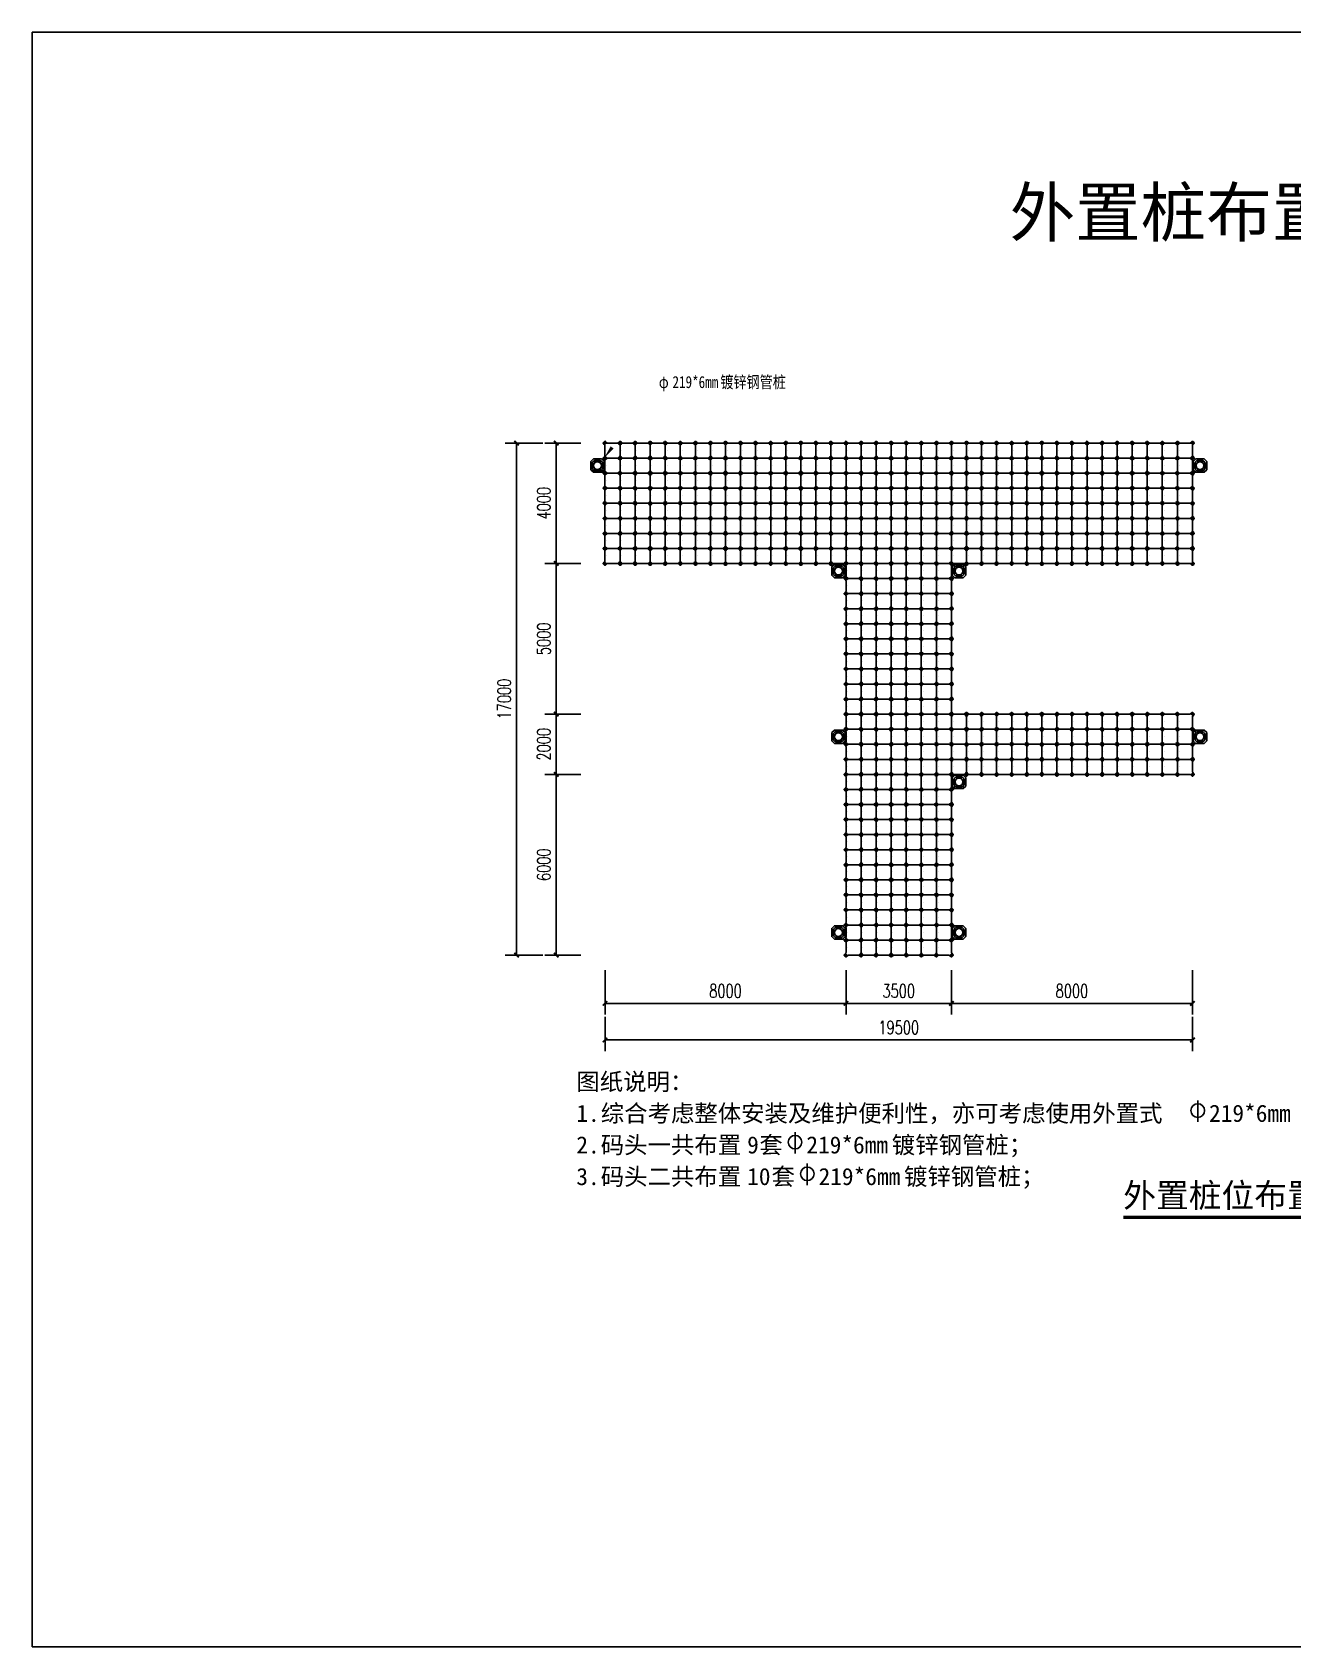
# Model space of a CAD drawing. Extents: x 140753 to 369320, y 91222 to 396627.
# Drawn here: x 244111 to 285950, y 151661 to 205257 of the extents above; entities that cross this region are included whole.
import ezdxf

# ---------------------------------------------------------------- set-up
doc = ezdxf.new("R2010")
doc.units = 0
doc.header["$LTSCALE"] = 1000
for name, color, linetype in [('DIM_SYMB', 3, 'Continuous'), ('PUB_DIM', 3, 'Continuous'), ('PUB_TEXT', 7, 'Continuous'), ('W-_ANTICOLLISION防撞措施', 121, 'Continuous'), ('W-MOUNTING固定方式', 5, 'Continuous'), ('蓝色浮筒', 150, 'Continuous')]:
    doc.layers.add(name, color=color, linetype=linetype)
doc.styles.add('-宋体', font='', dxfattribs={"width": 0.8})
doc.styles.add('_TCH_DIM_T3', font='SIMPLEX.shx', dxfattribs={"width": 0.705882, "bigfont": 'hztxt.shx'})
doc.styles.get("Standard").update_dxf_attribs({"font": ''})
doc.styles.get('-宋体').set_extended_font_data('SimSun')
doc.styles.get('Standard').set_extended_font_data('SimSun')
doc.dimstyles.new('_TCH_ARCH&&150', dxfattribs={"dimtxt": 446.25, "dimasz": 150, "dimexe": 375, "dimexo": 450, "dimgap": 189.375, "dimtad": 1, "dimdec": 0, "dimzin": 0, "dimdsep": 46, "dimtxsty": '_TCH_DIM_T3', "dimblk": 'ARCHTICK', "dimcen": 0.09, "dimclrt": 7, "dimazin": 2, "dimtfac": 1, "dimtdec": 0, "dimtix": 1, "dimtmove": 2, "dimatfit": 3, "dimfxl": 0, "dimtolj": 1, "dimtzin": 0, "dimarcsym": 0})

# ---------------------------------------------------------------- blocks, each defined once
blk = doc.blocks.new('浮筒')
at = {"layer": '蓝色浮筒'}
blk.add_line((441, 238), (441, 238), dxfattribs=at)
for points in [[(0, 417, 0.198912), (-9, 438), (-49, 479, -0.414214), (-49, 521), (-21, 549, -0.414214), (21, 549), (62, 509, 0.198912), (83, 500), (250, 500)], [(500, 417, -0.198912), (509, 438), (549, 479, 0.414214), (549, 521), (521, 549, 0.414214), (479, 549), (438, 509, -0.198912), (417, 500), (250, 500)], [(0, 83, -0.198912), (-9, 62), (-49, 21, 0.414214), (-49, -21), (-21, -49, 0.414214), (21, -49), (62, -9, -0.198912), (83, 0), (250, 0)], [(500, 83, 0.198912), (509, 62), (549, 21, -0.414214), (549, -21), (521, -49, -0.414214), (479, -49), (438, -9, 0.198912), (417, 0), (250, 0)]]:
    blk.add_lwpolyline(points, format="xyb", dxfattribs=at)
for points in [[(0, 417), (0, 83)], [(500, 417), (500, 83)]]:
    blk.add_lwpolyline(points, dxfattribs=at)
for centre, radius, start, end in [((-25, 500), 5, 84.2608, 275.7392), ((-25, 0), 5, 84.2608, 275.7392), ((0, 500), 25, 101.4783, 168.5217), ((0, 500), 25, 191.4783, 258.5217), ((0, 0), 25, 101.4783, 168.5217), ((0, 525), 5, 354.2608, 185.7392), ((0, 475), 5, 174.2608, 5.7392), ((0, 25), 5, 354.2608, 185.7392), ((0, 500), 25, 11.4783, 78.5217), ((0, 500), 25, 281.4783, 348.5217), ((0, 0), 25, 11.4783, 78.5217), ((25, 500), 5, 264.2608, 95.7392), ((25, 0), 5, 264.2608, 95.7392), ((475, 500), 5, 84.2608, 275.7392), ((475, 0), 5, 84.2608, 275.7392), ((500, 500), 25, 101.4783, 168.5217), ((500, 500), 25, 191.4783, 258.5217), ((500, 0), 25, 101.4783, 168.5217), ((500, 525), 5, 354.2608, 185.7392), ((500, 475), 5, 174.2608, 5.7392), ((500, 25), 5, 354.2608, 185.7392), ((500, 500), 25, 11.4783, 78.5217), ((500, 500), 25, 281.4783, 348.5217), ((500, 0), 25, 11.4783, 78.5217), ((525, 500), 5, 264.2608, 95.7392), ((525, 0), 5, 264.2608, 95.7392), ((0, 0), 25, 191.4783, 258.5217), ((0, -25), 5, 174.2608, 5.7392), ((0, 0), 25, 281.4783, 348.5217), ((500, 0), 25, 191.4783, 258.5217), ((500, -25), 5, 174.2608, 5.7392), ((500, 0), 25, 281.4783, 348.5217)]:
    blk.add_arc(centre, radius, start, end, dxfattribs=at)
blk = doc.blocks.new('*U77')
at = {"layer": '蓝色浮筒', "rotation": 180.0000000383531}
blk.add_blockref('浮筒', (250, 250), dxfattribs=at)
blk = doc.blocks.new('*U78')
at = {"layer": 'W-_ANTICOLLISION防撞措施', "color": 0, "linetype": 'ByBlock', "lineweight": -2, "transparency": 16777216}
for p in [(0, 0), (500, 0), (1000, 0), (1500, 0), (2000, 0), (2500, 0), (3000, 0), (3500, 0), (4000, 0), (4500, 0), (5000, 0), (5500, 0), (6000, 0), (6500, 0), (7000, 0), (7500, 0), (8000, 0), (8500, 0), (9000, 0), (9500, 0), (10000, 0), (10500, 0), (11000, 0), (11500, 0), (12000, 0), (12500, 0), (13000, 0), (13500, 0), (14000, 0), (14500, 0), (15000, 0), (15500, 0), (16000, 0), (16500, 0), (17000, 0), (17500, 0), (18000, 0), (18500, 0), (19000, 0), (0, -500), (500, -500), (1000, -500), (1500, -500), (2000, -500), (2500, -500), (3000, -500), (3500, -500), (4000, -500), (4500, -500), (5000, -500), (5500, -500), (6000, -500), (6500, -500), (7000, -500), (7500, -500), (8000, -500), (8500, -500), (9000, -500), (9500, -500), (10000, -500), (10500, -500), (11000, -500), (11500, -500), (12000, -500), (12500, -500), (13000, -500), (13500, -500), (14000, -500), (14500, -500), (15000, -500), (15500, -500), (16000, -500), (16500, -500), (17000, -500), (17500, -500), (18000, -500), (18500, -500), (19000, -500), (0, -1000), (500, -1000), (1000, -1000), (1500, -1000), (2000, -1000), (2500, -1000), (3000, -1000), (3500, -1000), (4000, -1000), (4500, -1000), (5000, -1000), (5500, -1000), (6000, -1000), (6500, -1000), (7000, -1000), (7500, -1000), (8000, -1000), (8500, -1000), (9000, -1000), (9500, -1000), (10000, -1000), (10500, -1000), (11000, -1000), (11500, -1000), (12000, -1000), (12500, -1000), (13000, -1000), (13500, -1000), (14000, -1000), (14500, -1000), (15000, -1000), (15500, -1000), (16000, -1000), (16500, -1000), (17000, -1000), (17500, -1000), (18000, -1000), (18500, -1000), (19000, -1000), (0, -1500), (500, -1500), (1000, -1500), (1500, -1500), (2000, -1500), (2500, -1500), (3000, -1500), (3500, -1500), (4000, -1500), (4500, -1500), (5000, -1500), (5500, -1500), (6000, -1500), (6500, -1500), (7000, -1500), (7500, -1500), (8000, -1500), (8500, -1500), (9000, -1500), (9500, -1500), (10000, -1500), (10500, -1500), (11000, -1500), (11500, -1500), (12000, -1500), (12500, -1500), (13000, -1500), (13500, -1500), (14000, -1500), (14500, -1500), (15000, -1500), (15500, -1500), (16000, -1500), (16500, -1500), (17000, -1500), (17500, -1500), (18000, -1500), (18500, -1500), (19000, -1500), (0, -2000), (500, -2000), (1000, -2000), (1500, -2000), (2000, -2000), (2500, -2000), (3000, -2000), (3500, -2000), (4000, -2000), (4500, -2000), (5000, -2000), (5500, -2000), (6000, -2000), (6500, -2000), (7000, -2000), (7500, -2000), (8000, -2000), (8500, -2000), (9000, -2000), (9500, -2000), (10000, -2000), (10500, -2000), (11000, -2000), (11500, -2000), (12000, -2000), (12500, -2000), (13000, -2000), (13500, -2000), (14000, -2000), (14500, -2000), (15000, -2000), (15500, -2000), (16000, -2000), (16500, -2000), (17000, -2000), (17500, -2000), (18000, -2000), (18500, -2000), (19000, -2000), (0, -2500), (500, -2500), (1000, -2500), (1500, -2500), (2000, -2500), (2500, -2500), (3000, -2500), (3500, -2500), (4000, -2500), (4500, -2500), (5000, -2500), (5500, -2500), (6000, -2500), (6500, -2500), (7000, -2500), (7500, -2500), (8000, -2500), (8500, -2500), (9000, -2500), (9500, -2500), (10000, -2500), (10500, -2500), (11000, -2500), (11500, -2500), (12000, -2500), (12500, -2500), (13000, -2500), (13500, -2500), (14000, -2500), (14500, -2500), (15000, -2500), (15500, -2500), (16000, -2500), (16500, -2500), (17000, -2500), (17500, -2500), (18000, -2500), (18500, -2500), (19000, -2500), (0, -3000), (0, -3500), (500, -3000), (500, -3500), (1000, -3000), (1000, -3500), (1500, -3000), (1500, -3500), (2000, -3000), (2000, -3500), (2500, -3000), (2500, -3500), (3000, -3000), (3000, -3500), (3500, -3000), (3500, -3500), (4000, -3000), (4000, -3500), (4500, -3000), (4500, -3500), (5000, -3000), (5000, -3500), (5500, -3000), (5500, -3500), (6000, -3000), (6000, -3500), (6500, -3000), (6500, -3500), (7000, -3000), (7000, -3500), (7500, -3000), (7500, -3500), (8000, -3000), (8000, -3500), (8500, -3000), (8500, -3500), (9000, -3000), (9000, -3500), (9500, -3000), (9500, -3500), (10000, -3000), (10000, -3500), (10500, -3000), (10500, -3500), (11000, -3000), (11000, -3500), (11500, -3000), (11500, -3500), (12000, -3000), (12000, -3500), (12500, -3000), (12500, -3500), (13000, -3000), (13000, -3500), (13500, -3000), (13500, -3500), (14000, -3000), (14000, -3500), (14500, -3000), (14500, -3500), (15000, -3000), (15000, -3500), (15500, -3000), (15500, -3500), (16000, -3000), (16000, -3500), (16500, -3000), (16500, -3500), (17000, -3000), (17000, -3500), (17500, -3000), (17500, -3500), (18000, -3000), (18000, -3500), (18500, -3000), (18500, -3500), (19000, -3000), (19000, -3500)]:
    blk.add_blockref('*U77', p, dxfattribs=at)
blk = doc.blocks.new('*U73')
at = {"layer": '蓝色浮筒', "rotation": 180.0000000383531}
blk.add_blockref('浮筒', (250, 250), dxfattribs=at)
blk = doc.blocks.new('*U74')
at = {"layer": 'W-_ANTICOLLISION防撞措施', "color": 0, "linetype": 'ByBlock', "lineweight": -2, "transparency": 16777216}
for p in [(0, 0), (500, 0), (1000, 0), (1500, 0), (2000, 0), (2500, 0), (3000, 0), (0, -500), (500, -500), (1000, -500), (1500, -500), (2000, -500), (2500, -500), (3000, -500), (0, -1000), (500, -1000), (1000, -1000), (1500, -1000), (2000, -1000), (2500, -1000), (3000, -1000), (0, -1500), (500, -1500), (1000, -1500), (1500, -1500), (2000, -1500), (2500, -1500), (3000, -1500), (0, -2000), (500, -2000), (1000, -2000), (1500, -2000), (2000, -2000), (2500, -2000), (3000, -2000), (0, -2500), (500, -2500), (1000, -2500), (1500, -2500), (2000, -2500), (2500, -2500), (3000, -2500), (0, -3000), (0, -3500), (500, -3000), (500, -3500), (1000, -3000), (1000, -3500), (1500, -3000), (1500, -3500), (2000, -3000), (2000, -3500), (2500, -3000), (2500, -3500), (3000, -3000), (3000, -3500), (0, -4000), (500, -4000), (1000, -4000), (1500, -4000), (2000, -4000), (2500, -4000), (3000, -4000), (0, -4500), (500, -4500), (1000, -4500), (1500, -4500), (2000, -4500), (2500, -4500), (3000, -4500), (0, -5000), (500, -5000), (1000, -5000), (1500, -5000), (2000, -5000), (2500, -5000), (3000, -5000), (0, -5500), (500, -5500), (1000, -5500), (1500, -5500), (2000, -5500), (2500, -5500), (3000, -5500), (0, -6000), (500, -6000), (1000, -6000), (1500, -6000), (2000, -6000), (2500, -6000), (3000, -6000), (0, -6500), (500, -6500), (1000, -6500), (1500, -6500), (2000, -6500), (2500, -6500), (3000, -6500), (0, -7000), (500, -7000), (1000, -7000), (1500, -7000), (2000, -7000), (2500, -7000), (3000, -7000), (0, -7500), (500, -7500), (1000, -7500), (1500, -7500), (2000, -7500), (2500, -7500), (3000, -7500), (0, -8000), (500, -8000), (1000, -8000), (1500, -8000), (2000, -8000), (2500, -8000), (3000, -8000), (0, -8500), (500, -8500), (1000, -8500), (1500, -8500), (2000, -8500), (2500, -8500), (3000, -8500), (0, -9000), (500, -9000), (1000, -9000), (1500, -9000), (2000, -9000), (2500, -9000), (3000, -9000), (0, -9500), (500, -9500), (1000, -9500), (1500, -9500), (2000, -9500), (2500, -9500), (3000, -9500), (0, -10000), (500, -10000), (1000, -10000), (1500, -10000), (2000, -10000), (2500, -10000), (3000, -10000), (0, -10500), (0, -11000), (500, -10500), (500, -11000), (1000, -10500), (1000, -11000), (1500, -10500), (1500, -11000), (2000, -10500), (2000, -11000), (2500, -10500), (2500, -11000), (3000, -10500), (3000, -11000), (0, -11500), (500, -11500), (1000, -11500), (1500, -11500), (2000, -11500), (2500, -11500), (3000, -11500), (0, -12000), (500, -12000), (1000, -12000), (1500, -12000), (2000, -12000), (2500, -12000), (3000, -12000), (0, -12500), (500, -12500), (1000, -12500), (1500, -12500), (2000, -12500), (2500, -12500), (3000, -12500)]:
    blk.add_blockref('*U73', p, dxfattribs=at)
blk = doc.blocks.new('*U75')
at = {"layer": '蓝色浮筒', "rotation": 180.0000000383531}
blk.add_blockref('浮筒', (250, 250), dxfattribs=at)
blk = doc.blocks.new('*U76')
at = {"layer": 'W-_ANTICOLLISION防撞措施', "color": 0, "linetype": 'ByBlock', "lineweight": -2, "transparency": 16777216}
for p in [(0, 0), (500, 0), (1000, 0), (1500, 0), (2000, 0), (2500, 0), (3000, 0), (3500, 0), (4000, 0), (4500, 0), (5000, 0), (5500, 0), (6000, 0), (6500, 0), (7000, 0), (7500, 0), (0, -500), (500, -500), (1000, -500), (1500, -500), (2000, -500), (2500, -500), (3000, -500), (3500, -500), (4000, -500), (4500, -500), (5000, -500), (5500, -500), (6000, -500), (6500, -500), (7000, -500), (7500, -500), (0, -1000), (500, -1000), (1000, -1000), (1500, -1000), (2000, -1000), (2500, -1000), (3000, -1000), (3500, -1000), (4000, -1000), (4500, -1000), (5000, -1000), (5500, -1000), (6000, -1000), (6500, -1000), (7000, -1000), (7500, -1000), (0, -1500), (500, -1500), (1000, -1500), (1500, -1500), (2000, -1500), (2500, -1500), (3000, -1500), (3500, -1500), (4000, -1500), (4500, -1500), (5000, -1500), (5500, -1500), (6000, -1500), (6500, -1500), (7000, -1500), (7500, -1500)]:
    blk.add_blockref('*U75', p, dxfattribs=at)
blk = doc.blocks.new('*U37')
at = {"color": 8, "linetype": 'Continuous', "lineweight": 15}
for p, q in [((-1, 2), (-2, 1)), ((0, 1), (0, -1)), ((-1, -2), (-2, -1))]:
    blk.add_line(p, q, dxfattribs=at)
at = {"color": 7, "linetype": 'Continuous', "lineweight": 15}
for p, q in [((16, 1), (0, 1)), ((0, 0), (19, 0)), ((16, 1), (16, 0)), ((19, -1), (19, 0)), ((0, -1), (19, -1))]:
    blk.add_line(p, q, dxfattribs=at)
for centre, radius, start, end in [((-3, 0), 2.9, 41.3178, 318.6822), ((-3, 0), 1.45, 41.3178, 318.6822), ((0, 3), 2.82, 221.3178, 270), ((0, -3), 2.82, 90, 138.6822), ((0, 3), 1.37, 221.3178, 270), ((0, -3), 1.37, 90, 138.6822)]:
    blk.add_arc(centre, radius, start, end, dxfattribs=at)
blk = doc.blocks.new('*U39')
blk.add_lwpolyline([(-12, 0), (-12, 2.5), (12, 2.5), (12, 0)], close=True)
blk = doc.blocks.new('无头销轴_B型_D12X150')
at = {"color": 0}
for p, q in [((-72, 6), (-72, -6)), ((72, 6), (72, -6))]:
    blk.add_line(p, q, dxfattribs=at)
blk.add_lwpolyline([(-75, 4), (-75, -4), (-72, -6), (72, -6), (75, -4), (75, 4), (72, 6), (-72, 6)], close=True, dxfattribs=at)
for centre in [(-70, 0), (70, 0)]:
    blk.add_circle(centre, 1.6, dxfattribs=at)
blk = doc.blocks.new('asdffsdsgdfg')
at = {"layer": 'W-MOUNTING固定方式', "color": 0}
for p, q in [((43108, -2622), (43108, -2815)), ((43109, -2673), (43112, -2671)), ((43109, -2764), (43109, -2673)), ((43112, -2671), (43112, -2766)), ((43112, -2671), (43186, -2671)), ((43186, -2766), (43186, -2671)), ((43186, -2671), (43189, -2673)), ((43189, -2673), (43189, -2764)), ((43285, -2497), (43283, -2500)), ((43378, -2500), (43283, -2500)), ((43283, -2574), (43283, -2500)), ((43283, -2574), (43378, -2574)), ((43283, -2574), (43285, -2577)), ((43285, -2497), (43376, -2497)), ((43376, -2577), (43285, -2577)), ((43376, -2497), (43378, -2500)), ((43378, -2574), (43376, -2577)), ((43378, -2500), (43378, -2574)), ((43475, -2671), (43472, -2673)), ((43472, -2764), (43472, -2673)), ((43475, -2671), (43475, -2766)), ((43475, -2671), (43549, -2671)), ((43549, -2766), (43549, -2671)), ((43552, -2674), (43549, -2671)), ((43552, -2674), (43552, -2764)), ((43109, -2764), (43112, -2766)), ((43186, -2766), (43112, -2766)), ((43186, -2766), (43189, -2764)), ((43283, -2863), (43285, -2860)), ((43378, -2863), (43283, -2863)), ((43283, -2937), (43283, -2863)), ((43283, -2937), (43378, -2937)), ((43285, -2940), (43283, -2937)), ((43285, -2860), (43376, -2860)), ((43375, -2940), (43285, -2940)), ((43375, -2940), (43378, -2937)), ((43378, -2863), (43376, -2860)), ((43378, -2863), (43378, -2937)), ((43475, -2766), (43472, -2764)), ((43549, -2766), (43475, -2766)), ((43552, -2764), (43549, -2766))]:
    blk.add_line(p, q, dxfattribs=at)
at = {"layer": 'W-MOUNTING固定方式'}
for points in [[(43194, -2941), (43467, -2941), (43553, -2856), (43553, -2582), (43467, -2496), (43194, -2496), (43108, -2582), (43108, -2856)], [(43219, -2881), (43442, -2881), (43493, -2831), (43493, -2607), (43442, -2556), (43219, -2556), (43168, -2607), (43168, -2831)]]:
    blk.add_lwpolyline(points, close=True, dxfattribs=at)
at = {"layer": 'W-MOUNTING固定方式', "color": 0}
for points in [[(43108, -2669), (43149, -2669), (43169, -2669), (43169, -2660), (43149, -2660), (43108, -2660)], [(43272, -2496), (43272, -2537), (43272, -2557), (43281, -2557), (43281, -2537), (43281, -2496)], [(43380, -2496), (43380, -2537), (43380, -2557), (43389, -2557), (43389, -2537), (43389, -2496)], [(43553, -2660), (43512, -2660), (43492, -2660), (43492, -2669), (43512, -2669), (43553, -2669)], [(43108, -2777), (43149, -2777), (43169, -2777), (43169, -2768), (43149, -2768), (43108, -2768)], [(43281, -2941), (43281, -2900), (43281, -2880), (43272, -2880), (43272, -2900), (43272, -2941)], [(43389, -2941), (43389, -2900), (43389, -2880), (43380, -2880), (43380, -2900), (43380, -2941)], [(43553, -2768), (43512, -2768), (43492, -2768), (43492, -2777), (43512, -2777), (43553, -2777)]]:
    blk.add_lwpolyline(points, dxfattribs=at)
at = {"layer": 'W-MOUNTING固定方式', "color": 6}
for points in [[(43538, -2568), (43609, -2497, 0.414214), (43609, -2441), (43609, -2441, 0.414214), (43552, -2441), (43482, -2511)], [(43538, -2870), (43609, -2941, -0.414214), (43609, -2997), (43609, -2997, -0.414214), (43552, -2997), (43482, -2927)]]:
    blk.add_lwpolyline(points, format="xyb", dxfattribs=at)
at = {"layer": 'W-MOUNTING固定方式'}
for radius in [136, 130]:
    blk.add_circle((43330, -2719), radius, dxfattribs=at)
at = {"layer": 'W-MOUNTING固定方式', "color": 5}
for centre in [(43580, -2469), (43580, -2969)]:
    blk.add_circle(centre, 7, dxfattribs=at)
at = {"layer": 'W-MOUNTING固定方式', "color": 0, "xscale": -1}
for name, p, rotation in [('*U37', (43143, -2649), 180), ('*U39', (43389, -2537), 270.0000000000001), ('*U37', (43400, -2531), 90.00000000000007), ('*U37', (43261, -2906), 270), ('*U39', (43272, -2900), 90), ('*U39', (43512, -2777), 180)]:
    blk.add_blockref(name, p, dxfattribs=dict(at, rotation=rotation))
for name, p in [('*U39', (43149, -2660)), ('*U37', (43518, -2788))]:
    blk.add_blockref(name, p, dxfattribs=at)
at = {"layer": 'W-MOUNTING固定方式', "color": 0}
for name, p, rotation in [('无头销轴_B型_D12X150', (43149, -2719), 90), ('*U37', (43261, -2531), 270.0000000000001), ('*U39', (43272, -2537), 90.00000000000004), ('*U37', (43518, -2649), 180), ('无头销轴_B型_D12X150', (43512, -2719), 270), ('*U39', (43149, -2777), 180), ('无头销轴_B型_D12X150', (43330, -2900), 180), ('*U39', (43389, -2900), 270), ('*U37', (43400, -2906), 90.00000000000001)]:
    blk.add_blockref(name, p, dxfattribs=dict(at, rotation=rotation))
for name, p in [('无头销轴_B型_D12X150', (43330, -2537)), ('*U39', (43512, -2660)), ('*U37', (43143, -2788))]:
    blk.add_blockref(name, p, dxfattribs=at)
blk = doc.blocks.new('asdfsdfgsgf')
at = {"layer": 'W-MOUNTING固定方式', "color": 0}
for p, q in [((444809, 259595), (444809, 259402)), ((444810, 259544), (444813, 259546)), ((444810, 259454), (444810, 259544)), ((444810, 259454), (444813, 259451)), ((444813, 259546), (444813, 259451)), ((444813, 259546), (444887, 259546)), ((444887, 259451), (444813, 259451)), ((444887, 259451), (444887, 259546)), ((444887, 259546), (444890, 259544)), ((444887, 259451), (444890, 259453)), ((444890, 259544), (444890, 259453)), ((444986, 259720), (444984, 259717)), ((445079, 259717), (444984, 259717)), ((444984, 259643), (444984, 259717)), ((444984, 259643), (445079, 259643)), ((444984, 259643), (444986, 259640)), ((444986, 259720), (445077, 259720)), ((445077, 259640), (444986, 259640)), ((445077, 259720), (445079, 259717)), ((445079, 259643), (445077, 259640)), ((445079, 259717), (445079, 259643)), ((445176, 259546), (445173, 259544)), ((445173, 259453), (445173, 259544)), ((445176, 259451), (445173, 259453)), ((445176, 259546), (445176, 259451)), ((445176, 259546), (445250, 259546)), ((445250, 259451), (445176, 259451)), ((445250, 259451), (445250, 259546)), ((445253, 259544), (445250, 259546)), ((445253, 259453), (445250, 259451)), ((445253, 259544), (445253, 259453)), ((444984, 259354), (444986, 259357)), ((445079, 259354), (444984, 259354)), ((444984, 259280), (444984, 259354)), ((444984, 259280), (445079, 259280)), ((444986, 259277), (444984, 259280)), ((444986, 259357), (445077, 259357)), ((445076, 259277), (444986, 259277)), ((445076, 259277), (445079, 259280)), ((445079, 259354), (445077, 259357)), ((445079, 259354), (445079, 259280))]:
    blk.add_line(p, q, dxfattribs=at)
at = {"layer": 'W-MOUNTING固定方式', "color": 6}
for points in [[(444823, 259650), (444753, 259721, -0.414214), (444753, 259777), (444753, 259777, -0.414214), (444809, 259777), (444880, 259707)], [(445239, 259650), (445309, 259721, 0.414214), (445309, 259777), (445309, 259777, 0.414214), (445253, 259777), (445183, 259707)], [(445239, 259348), (445309, 259277, -0.414214), (445309, 259221), (445309, 259221, -0.414214), (445253, 259221), (445183, 259291)]]:
    blk.add_lwpolyline(points, format="xyb", dxfattribs=at)
at = {"layer": 'W-MOUNTING固定方式'}
for points in [[(444895, 259276), (445168, 259276), (445254, 259362), (445254, 259636), (445168, 259721), (444895, 259721), (444809, 259636), (444809, 259362)], [(444919, 259336), (445143, 259336), (445194, 259387), (445194, 259611), (445143, 259661), (444919, 259661), (444869, 259611), (444869, 259387)]]:
    blk.add_lwpolyline(points, close=True, dxfattribs=at)
at = {"layer": 'W-MOUNTING固定方式', "color": 0}
for points in [[(444809, 259548), (444850, 259548), (444870, 259548), (444870, 259557), (444850, 259557), (444809, 259557)], [(444809, 259440), (444850, 259440), (444870, 259440), (444870, 259449), (444850, 259449), (444809, 259449)], [(444973, 259721), (444973, 259680), (444973, 259660), (444982, 259660), (444982, 259680), (444982, 259721)], [(445081, 259721), (445081, 259680), (445081, 259660), (445090, 259660), (445090, 259680), (445090, 259721)], [(445254, 259557), (445213, 259557), (445193, 259557), (445193, 259548), (445213, 259548), (445254, 259548)], [(445254, 259449), (445213, 259449), (445193, 259449), (445193, 259440), (445213, 259440), (445254, 259440)], [(444982, 259276), (444982, 259317), (444982, 259337), (444973, 259337), (444973, 259317), (444973, 259276)], [(445090, 259276), (445090, 259317), (445090, 259337), (445081, 259337), (445081, 259317), (445081, 259276)]]:
    blk.add_lwpolyline(points, dxfattribs=at)
at = {"layer": 'W-MOUNTING固定方式', "color": 5}
for centre in [(444781, 259749), (445281, 259749), (445281, 259249)]:
    blk.add_circle(centre, 7, dxfattribs=at)
at = {"layer": 'W-MOUNTING固定方式'}
for radius in [136, 130]:
    blk.add_circle((445031, 259499), radius, dxfattribs=at)
at = {"layer": 'W-MOUNTING固定方式', "color": 0, "xscale": -1}
for name, p, rotation in [('*U37', (444844, 259568), 180), ('*U39', (445090, 259680), 270.0000000000001), ('*U37', (445101, 259686), 90.00000000000007), ('*U39', (445213, 259440), 180), ('*U37', (444962, 259311), 270), ('*U39', (444973, 259317), 90)]:
    blk.add_blockref(name, p, dxfattribs=dict(at, rotation=rotation))
for name, p in [('*U39', (444850, 259557)), ('*U37', (445219, 259429))]:
    blk.add_blockref(name, p, dxfattribs=at)
at = {"layer": 'W-MOUNTING固定方式', "color": 0}
for name, p, rotation in [('*U39', (444850, 259440), 180), ('无头销轴_B型_D12X150', (444850, 259499), 90), ('*U37', (444962, 259686), 270.0000000000001), ('*U39', (444973, 259680), 90.00000000000004), ('*U37', (445219, 259568), 180), ('无头销轴_B型_D12X150', (445213, 259499), 270), ('无头销轴_B型_D12X150', (445031, 259317), 180), ('*U39', (445090, 259317), 270), ('*U37', (445101, 259311), 90.00000000000001)]:
    blk.add_blockref(name, p, dxfattribs=dict(at, rotation=rotation))
for name, p in [('*U37', (444844, 259429)), ('无头销轴_B型_D12X150', (445031, 259680)), ('*U39', (445213, 259557))]:
    blk.add_blockref(name, p, dxfattribs=at)
blk = doc.blocks.new('_ArchTick')
at = {"color": 0, "linetype": 'ByBlock', "const_width": 0.4}
blk.add_lwpolyline([(-0.5, -0.5), (0.5, 0.5)], dxfattribs=at)
blk = doc.blocks.new('*D86')
at = {"layer": 'Defpoints', "color": 0, "transparency": 16777216}
for p in [(263122, 173020), (282622, 173020), (282622, 171804)]:
    blk.add_point(p, dxfattribs=at)
at = {"layer": 'PUB_DIM', "color": 0, "lineweight": -2, "transparency": 16777216}
for p, q in [((263122, 172570), (263122, 171429)), ((282622, 172570), (282622, 171429)), ((263122, 171804), (282622, 171804))]:
    blk.add_line(p, q, dxfattribs=at)
at = {"layer": 'PUB_DIM', "color": 0, "lineweight": -2, "transparency": 16777216, "xscale": 150, "yscale": 150, "zscale": 150, "rotation": 180}
blk.add_blockref('_ArchTick', (263122, 171804), dxfattribs=at)
at = {"layer": 'PUB_DIM', "color": 0, "lineweight": -2, "transparency": 16777216, "xscale": 150, "yscale": 150, "zscale": 150}
blk.add_blockref('_ArchTick', (282622, 171804), dxfattribs=at)
at = {"layer": 'PUB_DIM', "color": 7, "transparency": 16777216, "insert": (272872, 172216), "char_height": 446.2, "attachment_point": 5, "style": '_TCH_DIM_T3'}
blk.add_mtext('\\A1;19500', dxfattribs=at)
blk = doc.blocks.new('*D87')
at = {"layer": 'Defpoints', "color": 0, "transparency": 16777216}
for p in [(260188, 191621), (261504, 191621), (261504, 174621)]:
    blk.add_point(p, dxfattribs=at)
at = {"layer": 'PUB_DIM', "color": 0, "lineweight": -2, "transparency": 16777216}
for p, q in [((261054, 191621), (259813, 191621)), ((260188, 174621), (260188, 191621)), ((261054, 174621), (259813, 174621))]:
    blk.add_line(p, q, dxfattribs=at)
at = {"layer": 'PUB_DIM', "color": 0, "lineweight": -2, "transparency": 16777216, "xscale": 150, "yscale": 150, "zscale": 150}
for p, rotation in [((260188, 191621), 90), ((260188, 174621), 270)]:
    blk.add_blockref('_ArchTick', p, dxfattribs=dict(at, rotation=rotation))
at = {"layer": 'PUB_DIM', "color": 7, "transparency": 16777216, "insert": (259775, 183121), "char_height": 446.2, "attachment_point": 5, "rotation": 90, "style": '_TCH_DIM_T3'}
blk.add_mtext('\\A1;17000', dxfattribs=at)
blk = doc.blocks.new('*D88')
at = {"layer": 'Defpoints', "color": 0, "transparency": 16777216}
for p in [(261504, 191621), (262774, 191621), (262774, 187621)]:
    blk.add_point(p, dxfattribs=at)
at = {"layer": 'PUB_DIM', "color": 0, "lineweight": -2, "transparency": 16777216}
for p, q in [((262324, 191621), (261129, 191621)), ((261504, 187621), (261504, 191621)), ((262324, 187621), (261129, 187621))]:
    blk.add_line(p, q, dxfattribs=at)
at = {"layer": 'PUB_DIM', "color": 0, "lineweight": -2, "transparency": 16777216, "xscale": 150, "yscale": 150, "zscale": 150}
for p, rotation in [((261504, 191621), 90), ((261504, 187621), 270)]:
    blk.add_blockref('_ArchTick', p, dxfattribs=dict(at, rotation=rotation))
at = {"layer": 'PUB_DIM', "color": 7, "transparency": 16777216, "insert": (261091, 189621), "char_height": 446.2, "attachment_point": 5, "rotation": 90, "style": '_TCH_DIM_T3'}
blk.add_mtext('\\A1;4000', dxfattribs=at)
blk = doc.blocks.new('*D89')
at = {"layer": 'Defpoints', "color": 0, "transparency": 16777216}
for p in [(261504, 187621), (262774, 187621), (262774, 182621)]:
    blk.add_point(p, dxfattribs=at)
at = {"layer": 'PUB_DIM', "color": 0, "lineweight": -2, "transparency": 16777216}
for p, q in [((262324, 187621), (261129, 187621)), ((261504, 182621), (261504, 187621)), ((262324, 182621), (261129, 182621))]:
    blk.add_line(p, q, dxfattribs=at)
at = {"layer": 'PUB_DIM', "color": 0, "lineweight": -2, "transparency": 16777216, "xscale": 150, "yscale": 150, "zscale": 150}
for p, rotation in [((261504, 187621), 90), ((261504, 182621), 270)]:
    blk.add_blockref('_ArchTick', p, dxfattribs=dict(at, rotation=rotation))
at = {"layer": 'PUB_DIM', "color": 7, "transparency": 16777216, "insert": (261091, 185121), "char_height": 446.2, "attachment_point": 5, "rotation": 90, "style": '_TCH_DIM_T3'}
blk.add_mtext('\\A1;5000', dxfattribs=at)
blk = doc.blocks.new('*D90')
at = {"layer": 'Defpoints', "color": 0, "transparency": 16777216}
for p in [(261504, 182621), (262774, 182621), (262774, 180621)]:
    blk.add_point(p, dxfattribs=at)
at = {"layer": 'PUB_DIM', "color": 0, "lineweight": -2, "transparency": 16777216}
for p, q in [((262324, 182621), (261129, 182621)), ((261504, 180621), (261504, 182621)), ((262324, 180621), (261129, 180621))]:
    blk.add_line(p, q, dxfattribs=at)
at = {"layer": 'PUB_DIM', "color": 0, "lineweight": -2, "transparency": 16777216, "xscale": 150, "yscale": 150, "zscale": 150}
for p, rotation in [((261504, 182621), 90), ((261504, 180621), 270)]:
    blk.add_blockref('_ArchTick', p, dxfattribs=dict(at, rotation=rotation))
at = {"layer": 'PUB_DIM', "color": 7, "transparency": 16777216, "insert": (261091, 181621), "char_height": 446.2, "attachment_point": 5, "rotation": 90, "style": '_TCH_DIM_T3'}
blk.add_mtext('\\A1;2000', dxfattribs=at)
blk = doc.blocks.new('*D91')
at = {"layer": 'Defpoints', "color": 0, "transparency": 16777216}
for p in [(261504, 180621), (262774, 180621), (262774, 174621)]:
    blk.add_point(p, dxfattribs=at)
at = {"layer": 'PUB_DIM', "color": 0, "lineweight": -2, "transparency": 16777216}
for p, q in [((262324, 180621), (261129, 180621)), ((261504, 174621), (261504, 180621)), ((262324, 174621), (261129, 174621))]:
    blk.add_line(p, q, dxfattribs=at)
at = {"layer": 'PUB_DIM', "color": 0, "lineweight": -2, "transparency": 16777216, "xscale": 150, "yscale": 150, "zscale": 150}
for p, rotation in [((261504, 180621), 90), ((261504, 174621), 270)]:
    blk.add_blockref('_ArchTick', p, dxfattribs=dict(at, rotation=rotation))
at = {"layer": 'PUB_DIM', "color": 7, "transparency": 16777216, "insert": (261091, 177621), "char_height": 446.2, "attachment_point": 5, "rotation": 90, "style": '_TCH_DIM_T3'}
blk.add_mtext('\\A1;6000', dxfattribs=at)
blk = doc.blocks.new('*D92')
at = {"layer": 'Defpoints', "color": 0, "transparency": 16777216}
for p in [(263122, 174570), (271122, 174570), (271122, 173020)]:
    blk.add_point(p, dxfattribs=at)
at = {"layer": 'PUB_DIM', "color": 0, "lineweight": -2, "transparency": 16777216}
for p, q in [((263122, 174120), (263122, 172645)), ((271122, 174120), (271122, 172645)), ((263122, 173020), (271122, 173020))]:
    blk.add_line(p, q, dxfattribs=at)
at = {"layer": 'PUB_DIM', "color": 0, "lineweight": -2, "transparency": 16777216, "xscale": 150, "yscale": 150, "zscale": 150, "rotation": 180}
blk.add_blockref('_ArchTick', (263122, 173020), dxfattribs=at)
at = {"layer": 'PUB_DIM', "color": 0, "lineweight": -2, "transparency": 16777216, "xscale": 150, "yscale": 150, "zscale": 150}
blk.add_blockref('_ArchTick', (271122, 173020), dxfattribs=at)
at = {"layer": 'PUB_DIM', "color": 7, "transparency": 16777216, "insert": (267122, 173432), "char_height": 446.2, "attachment_point": 5, "style": '_TCH_DIM_T3'}
blk.add_mtext('\\A1;8000', dxfattribs=at)
blk = doc.blocks.new('*D93')
at = {"layer": 'Defpoints', "color": 0, "transparency": 16777216}
for p in [(271122, 174570), (274622, 174570), (274622, 173020)]:
    blk.add_point(p, dxfattribs=at)
at = {"layer": 'PUB_DIM', "color": 0, "lineweight": -2, "transparency": 16777216}
for p, q in [((271122, 174120), (271122, 172645)), ((274622, 174120), (274622, 172645)), ((271122, 173020), (274622, 173020))]:
    blk.add_line(p, q, dxfattribs=at)
at = {"layer": 'PUB_DIM', "color": 0, "lineweight": -2, "transparency": 16777216, "xscale": 150, "yscale": 150, "zscale": 150, "rotation": 180}
blk.add_blockref('_ArchTick', (271122, 173020), dxfattribs=at)
at = {"layer": 'PUB_DIM', "color": 0, "lineweight": -2, "transparency": 16777216, "xscale": 150, "yscale": 150, "zscale": 150}
blk.add_blockref('_ArchTick', (274622, 173020), dxfattribs=at)
at = {"layer": 'PUB_DIM', "color": 7, "transparency": 16777216, "insert": (272872, 173432), "char_height": 446.2, "attachment_point": 5, "style": '_TCH_DIM_T3'}
blk.add_mtext('\\A1;3500', dxfattribs=at)
blk = doc.blocks.new('*D94')
at = {"layer": 'Defpoints', "color": 0, "transparency": 16777216}
for p in [(274622, 174570), (282622, 174570), (282622, 173020)]:
    blk.add_point(p, dxfattribs=at)
at = {"layer": 'PUB_DIM', "color": 0, "lineweight": -2, "transparency": 16777216}
for p, q in [((274622, 174120), (274622, 172645)), ((282622, 174120), (282622, 172645)), ((274622, 173020), (282622, 173020))]:
    blk.add_line(p, q, dxfattribs=at)
at = {"layer": 'PUB_DIM', "color": 0, "lineweight": -2, "transparency": 16777216, "xscale": 150, "yscale": 150, "zscale": 150, "rotation": 180}
blk.add_blockref('_ArchTick', (274622, 173020), dxfattribs=at)
at = {"layer": 'PUB_DIM', "color": 0, "lineweight": -2, "transparency": 16777216, "xscale": 150, "yscale": 150, "zscale": 150}
blk.add_blockref('_ArchTick', (282622, 173020), dxfattribs=at)
at = {"layer": 'PUB_DIM', "color": 7, "transparency": 16777216, "insert": (278622, 173432), "char_height": 446.2, "attachment_point": 5, "style": '_TCH_DIM_T3'}
blk.add_mtext('\\A1;8000', dxfattribs=at)

msp = doc.modelspace()

# ---------------------------------------------------------------- linework, layer by layer
for points in [[(244111, 205257), (327773.9, 205257), (327773.9, 151661.2), (244111, 151661.2)], [(263121.7, 187620.5), (282621.7, 187620.5), (282621.7, 191620.5), (263121.7, 191620.5)]]:
    msp.add_lwpolyline(points, close=True)
at = {"layer": 'DIM_SYMB'}
msp.add_lwpolyline([(269376.5, 193289, 0, 0, 0), (264712.5, 193289, 0, 0, 0), (263088.7, 191115, 0, 120, 0), (263358, 191475.6, 0, 0, 0)], format="xyseb", dxfattribs=at)
at = {"layer": 'DIM_SYMB', "const_width": 105}
msp.add_lwpolyline([(280324.1, 165916.4), (294569.5, 165916.4)], dxfattribs=at)
at = {"layer": 'PUB_TEXT'}
for p, q in [((282798.1, 169797.9), (282798.1, 169085.4)), ((269431, 168747.9), (269431, 168035.4)), ((269836.1, 167697.9), (269836.1, 166985.4))]:
    msp.add_line(p, q, dxfattribs=at)
for centre in [(282798.1, 169460.4), (269431, 168410.4), (269836.1, 167360.4)]:
    msp.add_circle(centre, 225, dxfattribs=at)

# ---------------------------------------------------------------- block references
for name, p in [('asdffsdsgdfg', (219541.3, 193589.4)), ('asdfsdfgsgf', (-174159.5, -72128.3)), ('asdffsdsgdfg', (227541.3, 184589.4)), ('asdffsdsgdfg', (227541.3, 178089.4))]:
    msp.add_blockref(name, p)
at = {"xscale": -1}
for name, p in [('asdffsdsgdfg', (326202.1, 193589.4)), ('asdfsdfgsgf', (719902.9, -72128.3)), ('asdffsdsgdfg', (326202.1, 184589.4)), ('asdfsdfgsgf', (719902.9, -79128.3)), ('asdffsdsgdfg', (318202.1, 178089.4))]:
    msp.add_blockref(name, p, dxfattribs=at)
at = {"layer": 'W-_ANTICOLLISION防撞措施'}
for name, p in [('*U78', (263371.7, 191370.5)), ('*U74', (271371.7, 187370.5)), ('*U76', (274871.7, 182370.5))]:
    msp.add_blockref(name, p, dxfattribs=at)

# ---------------------------------------------------------------- texts
at = {"layer": 'PUB_TEXT'}
for s, height, p in [('外置桩布置图（备选）', 1594.94, (276554.1, 198483.2)), ('图纸说明：', 569.62, (262170, 170135.4)), ('1.', 569.62, (262170, 169085.4)), ('综合考虑整体安装及维护便利性，亦可考虑使用外置式', 569.62, (262980.1, 169085.4)), ('219*6mm', 569.62, (283173.1, 169085.4)), ('2.', 569.62, (262170, 168035.4)), ('码头一共布置', 569.62, (262980.1, 168035.4)), ('9', 569.6, (267840.9, 168035.4)), ('套', 569.6, (268245.9, 168035.4)), ('219*6mm', 569.62, (269806, 168035.4)), ('镀锌钢管桩；', 569.62, (272641.5, 168035.4)), ('3.', 569.62, (262170, 166985.4)), ('码头二共布置', 569.62, (262980.1, 166985.4)), ('10', 569.62, (267840.9, 166985.4)), ('套', 569.6, (268651, 166985.4)), ('219*6mm', 569.62, (270211.1, 166985.4)), ('镀锌钢管桩；', 569.62, (273046.6, 166985.4))]:
    msp.add_text(s, height=height, dxfattribs=at).set_placement(p)
at = {"layer": 'PUB_TEXT', "color": 7, "style": '-宋体', "width": 0.8}
for s, height, p in [('φ', 398.7, (264908.2, 193446.5)), ('219*6mm', 398.73, (265361.8, 193446.5)), ('镀锌钢管桩', 398.73, (266949.7, 193446.5))]:
    msp.add_text(s, height=height, dxfattribs=at).set_placement(p)
at = {"layer": 'PUB_TEXT', "color": 7}
msp.add_text('外置桩位布置平面图（备选）', height=797.468, dxfattribs=at).set_placement((280324.1, 166246))

# ---------------------------------------------------------------- dimensions: what is measured, and where the dimension line sits
at = {"layer": 'PUB_DIM'}
for p1, p2, distance, picture, middle in [((261504, 174620.5), (261504, 191620.5), 1316.3, '*D87', (259775.1, 183120.5)), ((262773.6, 187620.5), (262773.6, 191620.5), 1269.6, '*D88', (261091.5, 189620.5)), ((262773.6, 182620.5), (262773.6, 187620.5), 1269.6, '*D89', (261091.5, 185120.5)), ((262773.6, 180620.5), (262773.6, 182620.5), 1269.6, '*D90', (261091.5, 181620.5)), ((262773.6, 174620.5), (262773.6, 180620.5), 1269.6, '*D91', (261091.5, 177620.5)), ((263121.7, 174569.7), (271121.7, 174569.7), -1550, '*D92', (267121.7, 173432.2)), ((271121.7, 174569.7), (274621.7, 174569.7), -1550, '*D93', (272871.7, 173432.2)), ((274621.7, 174569.7), (282621.7, 174569.7), -1550, '*D94', (278621.7, 173432.2)), ((263121.7, 173019.7), (282621.7, 173019.7), -1216, '*D86', (272871.7, 172216.2))]:
    dim = msp.add_aligned_dim(p1=p1, p2=p2, distance=distance, dimstyle='_TCH_ARCH&&150', dxfattribs=at)
    dim.commit()
    dim.dimension.update_dxf_attribs({"geometry": picture, "text_midpoint": middle})

doc.saveas('drawing.dxf')
